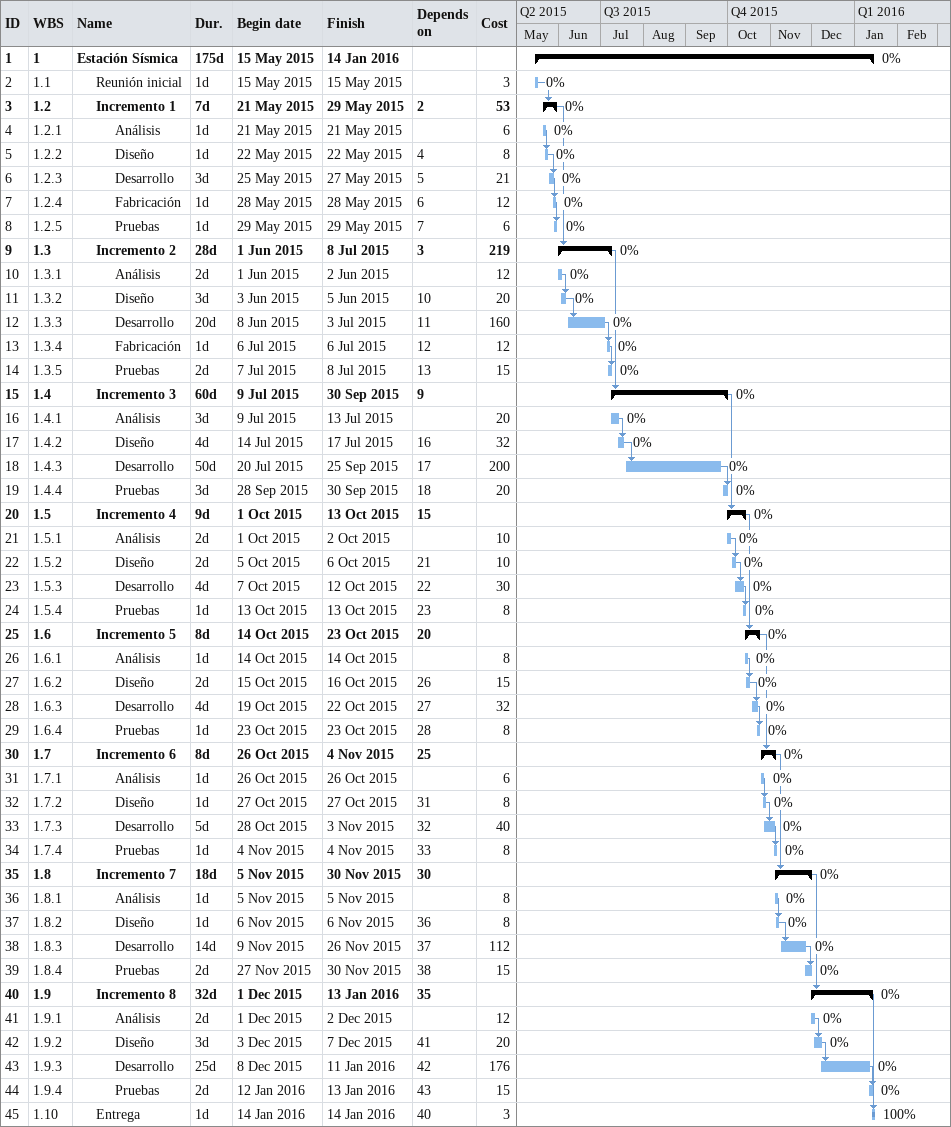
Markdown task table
| ID | WBS | Task | Duration | Start | Finish | Predecessors | % complete | Cost |
|---|---|---|---|---|---|---|---|---|
| 1 | 1 | **Estación Sísmica** | 175d | 2015-05-15 | 2016-01-14 |  | 0 |  |
| 2 | 1.1 | Reunión inicial | 1d | 2015-05-15 | 2015-05-15 |  | 0 | 3 |
| 3 | 1.2 | **Incremento 1** | 7d | 2015-05-21 | 2015-05-29 | 2 | 0 | 53 |
| 4 | 1.2.1 | Análisis | 1d | 2015-05-21 | 2015-05-21 |  | 0 | 6 |
| 5 | 1.2.2 | Diseño | 1d | 2015-05-22 | 2015-05-22 | 4 | 0 | 8 |
| 6 | 1.2.3 | Desarrollo | 3d | 2015-05-25 | 2015-05-27 | 5 | 0 | 21 |
| 7 | 1.2.4 | Fabricación | 1d | 2015-05-28 | 2015-05-28 | 6 | 0 | 12 |
| 8 | 1.2.5 | Pruebas | 1d | 2015-05-29 | 2015-05-29 | 7 | 0 | 6 |
| 9 | 1.3 | **Incremento 2** | 28d | 2015-06-01 | 2015-07-08 | 3 | 0 | 219 |
| 10 | 1.3.1 | Análisis | 2d | 2015-06-01 | 2015-06-02 |  | 0 | 12 |
| 11 | 1.3.2 | Diseño | 3d | 2015-06-03 | 2015-06-05 | 10 | 0 | 20 |
| 12 | 1.3.3 | Desarrollo | 20d | 2015-06-08 | 2015-07-03 | 11 | 0 | 160 |
| 13 | 1.3.4 | Fabricación | 1d | 2015-07-06 | 2015-07-06 | 12 | 0 | 12 |
| 14 | 1.3.5 | Pruebas | 2d | 2015-07-07 | 2015-07-08 | 13 | 0 | 15 |
| 15 | 1.4 | **Incremento 3** | 60d | 2015-07-09 | 2015-09-30 | 9 | 0 |  |
| 16 | 1.4.1 | Análisis | 3d | 2015-07-09 | 2015-07-13 |  | 0 | 20 |
| 17 | 1.4.2 | Diseño | 4d | 2015-07-14 | 2015-07-17 | 16 | 0 | 32 |
| 18 | 1.4.3 | Desarrollo | 50d | 2015-07-20 | 2015-09-25 | 17 | 0 | 200 |
| 19 | 1.4.4 | Pruebas | 3d | 2015-09-28 | 2015-09-30 | 18 | 0 | 20 |
| 20 | 1.5 | **Incremento 4** | 9d | 2015-10-01 | 2015-10-13 | 15 | 0 |  |
| 21 | 1.5.1 | Análisis | 2d | 2015-10-01 | 2015-10-02 |  | 0 | 10 |
| 22 | 1.5.2 | Diseño | 2d | 2015-10-05 | 2015-10-06 | 21 | 0 | 10 |
| 23 | 1.5.3 | Desarrollo | 4d | 2015-10-07 | 2015-10-12 | 22 | 0 | 30 |
| 24 | 1.5.4 | Pruebas | 1d | 2015-10-13 | 2015-10-13 | 23 | 0 | 8 |
| 25 | 1.6 | **Incremento 5** | 8d | 2015-10-14 | 2015-10-23 | 20 | 0 |  |
| 26 | 1.6.1 | Análisis | 1d | 2015-10-14 | 2015-10-14 |  | 0 | 8 |
| 27 | 1.6.2 | Diseño | 2d | 2015-10-15 | 2015-10-16 | 26 | 0 | 15 |
| 28 | 1.6.3 | Desarrollo | 4d | 2015-10-19 | 2015-10-22 | 27 | 0 | 32 |
| 29 | 1.6.4 | Pruebas | 1d | 2015-10-23 | 2015-10-23 | 28 | 0 | 8 |
| 30 | 1.7 | **Incremento 6** | 8d | 2015-10-26 | 2015-11-04 | 25 | 0 |  |
| 31 | 1.7.1 | Análisis | 1d | 2015-10-26 | 2015-10-26 |  | 0 | 6 |
| 32 | 1.7.2 | Diseño | 1d | 2015-10-27 | 2015-10-27 | 31 | 0 | 8 |
| 33 | 1.7.3 | Desarrollo | 5d | 2015-10-28 | 2015-11-03 | 32 | 0 | 40 |
| 34 | 1.7.4 | Pruebas | 1d | 2015-11-04 | 2015-11-04 | 33 | 0 | 8 |
| 35 | 1.8 | **Incremento 7** | 18d | 2015-11-05 | 2015-11-30 | 30 | 0 |  |
| 36 | 1.8.1 | Análisis | 1d | 2015-11-05 | 2015-11-05 |  | 0 | 8 |
| 37 | 1.8.2 | Diseño | 1d | 2015-11-06 | 2015-11-06 | 36 | 0 | 8 |
| 38 | 1.8.3 | Desarrollo | 14d | 2015-11-09 | 2015-11-26 | 37 | 0 | 112 |
| 39 | 1.8.4 | Pruebas | 2d | 2015-11-27 | 2015-11-30 | 38 | 0 | 15 |
| 40 | 1.9 | **Incremento 8** | 32d | 2015-12-01 | 2016-01-13 | 35 | 0 |  |
| 41 | 1.9.1 | Análisis | 2d | 2015-12-01 | 2015-12-02 |  | 0 | 12 |
| 42 | 1.9.2 | Diseño | 3d | 2015-12-03 | 2015-12-07 | 41 | 0 | 20 |
| 43 | 1.9.3 | Desarrollo | 25d | 2015-12-08 | 2016-01-11 | 42 | 0 | 176 |
| 44 | 1.9.4 | Pruebas | 2d | 2016-01-12 | 2016-01-13 | 43 | 0 | 15 |
| 45 | 1.10 | Entrega | 1d | 2016-01-14 | 2016-01-14 | 40 | 100 | 3 |
